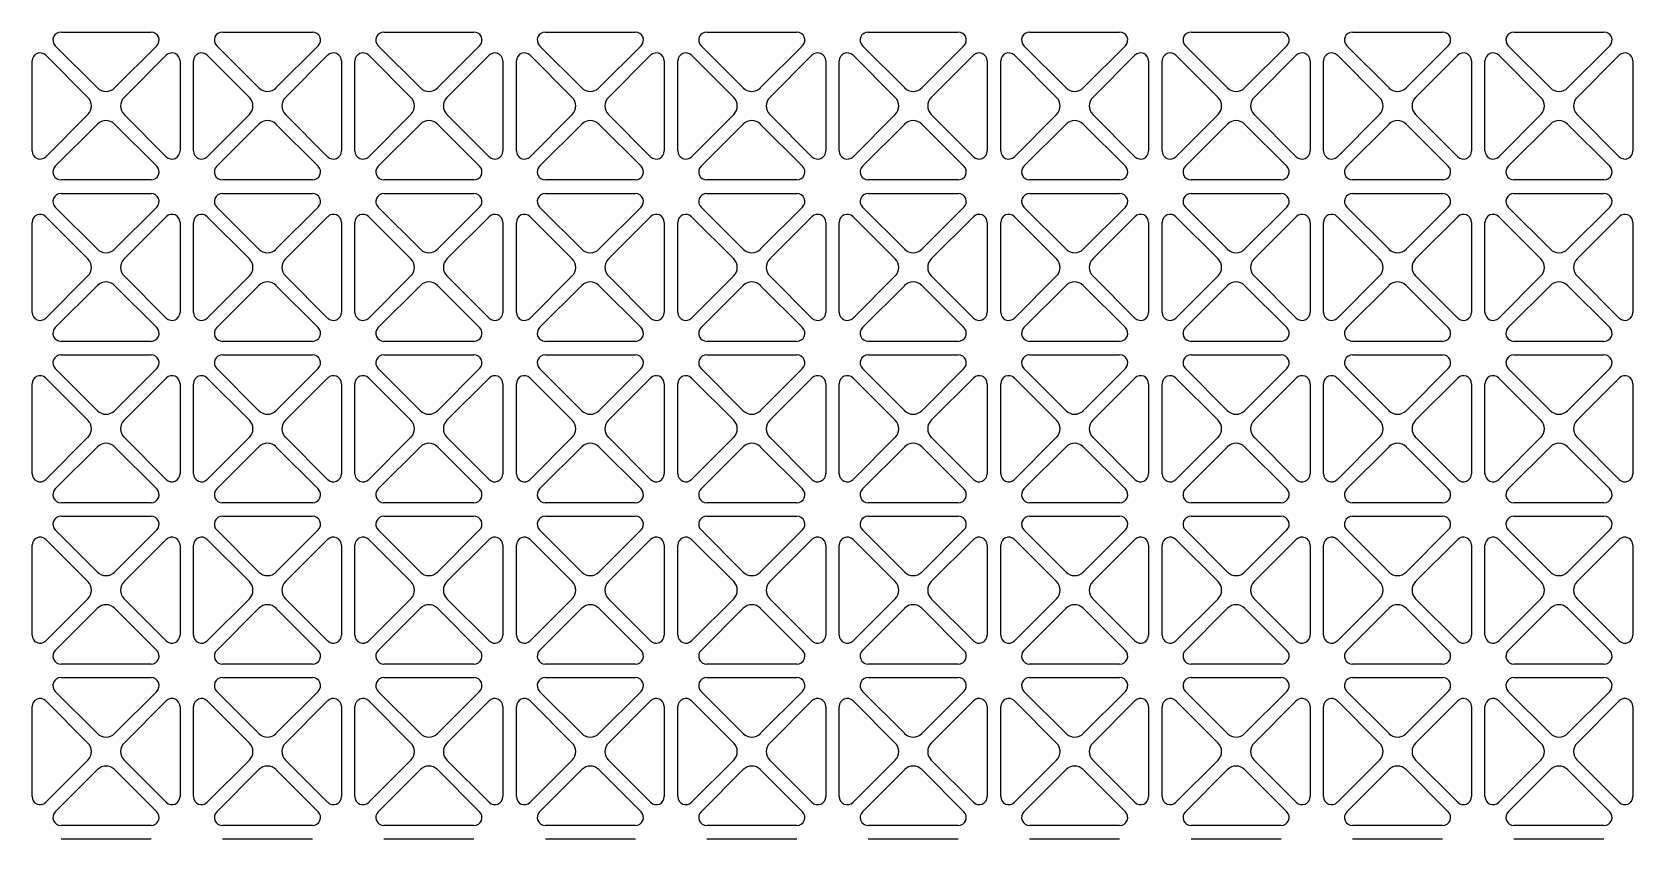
# Model space of a CAD drawing. Extents: x 59521 to 184406, y -1257 to 56672.
# Drawn here: x 68591.7 to 68829.7, y 19860.2 to 19980.2 of the extents above; entities that cross this region are included whole.
import ezdxf

# ---------------------------------------------------------------- set-up
doc = ezdxf.new("R2010")
doc.units = 0
doc.header["$MEASUREMENT"] = 0
doc.layers.get('0').update_dxf_attribs({"linetype": 'CONTINUOUS'})
doc.layers.add('WANGKONG_0', color=7, linetype='CONTINUOUS')

# ---------------------------------------------------------------- blocks, each defined once
blk = doc.blocks.new('ju77')
at = {"layer": 'WANGKONG_0', "color": 87, "linetype": 'Continuous'}
for p, q in [((-146.73, 251), (-133.35, 251)), ((-122.73, 251), (-109.35, 251)), ((-98.73, 251), (-85.35, 251)), ((-74.73, 251), (-61.35, 251)), ((-50.73, 251), (-37.35, 251)), ((-26.73, 251), (-13.35, 251)), ((-2.73, 251), (10.65, 251)), ((21.27, 251), (34.65, 251)), ((45.27, 251), (58.65, 251)), ((69.27, 251), (82.65, 251)), ((-148.99, 247.54), (-142.73, 241.27)), ((-141.31, 242.69), (-147.58, 248.95)), ((-132.5, 248.95), (-138.77, 242.69)), ((-137.35, 241.27), (-131.09, 247.54)), ((-124.99, 247.54), (-118.73, 241.27)), ((-117.31, 242.69), (-123.58, 248.95)), ((-108.5, 248.95), (-114.77, 242.69)), ((-113.35, 241.27), (-107.09, 247.54)), ((-100.99, 247.54), (-94.73, 241.27)), ((-93.31, 242.69), (-99.58, 248.95)), ((-84.5, 248.95), (-90.77, 242.69)), ((-89.35, 241.27), (-83.09, 247.54)), ((-76.99, 247.54), (-70.73, 241.27)), ((-69.31, 242.69), (-75.58, 248.95)), ((-60.5, 248.95), (-66.77, 242.69)), ((-65.35, 241.27), (-59.09, 247.54)), ((-52.99, 247.54), (-46.73, 241.27)), ((-45.31, 242.69), (-51.58, 248.95)), ((-36.5, 248.95), (-42.77, 242.69)), ((-41.35, 241.27), (-35.09, 247.54)), ((-28.99, 247.54), (-22.73, 241.27)), ((-21.31, 242.69), (-27.58, 248.95)), ((-12.5, 248.95), (-18.77, 242.69)), ((-17.35, 241.27), (-11.09, 247.54)), ((-4.99, 247.54), (1.27, 241.27)), ((2.69, 242.69), (-3.58, 248.95)), ((11.5, 248.95), (5.23, 242.69)), ((6.65, 241.27), (12.91, 247.54)), ((19.01, 247.54), (25.27, 241.27)), ((26.69, 242.69), (20.42, 248.95)), ((35.5, 248.95), (29.23, 242.69)), ((30.65, 241.27), (36.91, 247.54)), ((43.01, 247.54), (49.27, 241.27)), ((50.69, 242.69), (44.42, 248.95)), ((59.5, 248.95), (53.23, 242.69)), ((54.65, 241.27), (60.91, 247.54)), ((67.01, 247.54), (73.27, 241.27)), ((74.69, 242.69), (68.42, 248.95)), ((83.5, 248.95), (77.23, 242.69)), ((78.65, 241.27), (84.91, 247.54)), ((-151.04, 233.31), (-151.04, 246.69)), ((-129.04, 246.69), (-129.04, 233.31)), ((-127.04, 233.31), (-127.04, 246.69)), ((-105.04, 246.69), (-105.04, 233.31)), ((-103.04, 233.31), (-103.04, 246.69)), ((-81.04, 246.69), (-81.04, 233.31)), ((-79.04, 233.31), (-79.04, 246.69)), ((-57.04, 246.69), (-57.04, 233.31)), ((-55.04, 233.31), (-55.04, 246.69)), ((-33.04, 246.69), (-33.04, 233.31)), ((-31.04, 233.31), (-31.04, 246.69)), ((-9.04, 246.69), (-9.04, 233.31)), ((-7.04, 233.31), (-7.04, 246.69)), ((14.96, 246.69), (14.96, 233.31)), ((16.96, 233.31), (16.96, 246.69)), ((38.96, 246.69), (38.96, 233.31)), ((40.96, 233.31), (40.96, 246.69)), ((62.96, 246.69), (62.96, 233.31)), ((64.96, 233.31), (64.96, 246.69)), ((86.96, 246.69), (86.96, 233.31)), ((-142.73, 238.73), (-148.99, 232.46)), ((-131.09, 232.46), (-137.35, 238.73)), ((-118.73, 238.73), (-124.99, 232.46)), ((-107.09, 232.46), (-113.35, 238.73)), ((-94.73, 238.73), (-100.99, 232.46)), ((-83.09, 232.46), (-89.35, 238.73)), ((-70.73, 238.73), (-76.99, 232.46)), ((-59.09, 232.46), (-65.35, 238.73)), ((-46.73, 238.73), (-52.99, 232.46)), ((-35.09, 232.46), (-41.35, 238.73)), ((-22.73, 238.73), (-28.99, 232.46)), ((-11.09, 232.46), (-17.35, 238.73)), ((1.27, 238.73), (-4.99, 232.46)), ((12.91, 232.46), (6.65, 238.73)), ((25.27, 238.73), (19.01, 232.46)), ((36.91, 232.46), (30.65, 238.73)), ((49.27, 238.73), (43.01, 232.46)), ((60.91, 232.46), (54.65, 238.73)), ((73.27, 238.73), (67.01, 232.46)), ((84.91, 232.46), (78.65, 238.73)), ((-147.58, 231.05), (-141.31, 237.31)), ((-138.77, 237.31), (-132.5, 231.05)), ((-123.58, 231.05), (-117.31, 237.31)), ((-114.77, 237.31), (-108.5, 231.05)), ((-99.58, 231.05), (-93.31, 237.31)), ((-90.77, 237.31), (-84.5, 231.05)), ((-75.58, 231.05), (-69.31, 237.31)), ((-66.77, 237.31), (-60.5, 231.05)), ((-51.58, 231.05), (-45.31, 237.31)), ((-42.77, 237.31), (-36.5, 231.05)), ((-27.58, 231.05), (-21.31, 237.31)), ((-18.77, 237.31), (-12.5, 231.05)), ((-3.58, 231.05), (2.69, 237.31)), ((5.23, 237.31), (11.5, 231.05)), ((20.42, 231.05), (26.69, 237.31)), ((29.23, 237.31), (35.5, 231.05)), ((44.42, 231.05), (50.69, 237.31)), ((53.23, 237.31), (59.5, 231.05)), ((68.42, 231.05), (74.69, 237.31)), ((77.23, 237.31), (83.5, 231.05)), ((-133.35, 229), (-146.73, 229)), ((-109.35, 229), (-122.73, 229)), ((-85.35, 229), (-98.73, 229)), ((-61.35, 229), (-74.73, 229)), ((-37.35, 229), (-50.73, 229)), ((-13.35, 229), (-26.73, 229)), ((10.65, 229), (-2.73, 229)), ((34.65, 229), (21.27, 229)), ((58.65, 229), (45.27, 229)), ((82.65, 229), (69.27, 229)), ((-146.73, 227), (-133.35, 227)), ((-122.73, 227), (-109.35, 227)), ((-98.73, 227), (-85.35, 227)), ((-74.73, 227), (-61.35, 227)), ((-50.73, 227), (-37.35, 227)), ((-26.73, 227), (-13.35, 227)), ((-2.73, 227), (10.65, 227)), ((21.27, 227), (34.65, 227)), ((45.27, 227), (58.65, 227)), ((69.27, 227), (82.65, 227)), ((-141.31, 218.69), (-147.58, 224.95)), ((-132.5, 224.95), (-138.77, 218.69)), ((-117.31, 218.69), (-123.58, 224.95)), ((-108.5, 224.95), (-114.77, 218.69)), ((-93.31, 218.69), (-99.58, 224.95)), ((-84.5, 224.95), (-90.77, 218.69)), ((-69.31, 218.69), (-75.58, 224.95)), ((-60.5, 224.95), (-66.77, 218.69)), ((-45.31, 218.69), (-51.58, 224.95)), ((-36.5, 224.95), (-42.77, 218.69)), ((-21.31, 218.69), (-27.58, 224.95)), ((-12.5, 224.95), (-18.77, 218.69)), ((2.69, 218.69), (-3.58, 224.95)), ((11.5, 224.95), (5.23, 218.69)), ((26.69, 218.69), (20.42, 224.95)), ((35.5, 224.95), (29.23, 218.69)), ((50.69, 218.69), (44.42, 224.95)), ((59.5, 224.95), (53.23, 218.69)), ((74.69, 218.69), (68.42, 224.95)), ((83.5, 224.95), (77.23, 218.69)), ((-151.04, 209.31), (-151.04, 222.69)), ((-148.99, 223.54), (-142.73, 217.27)), ((-137.35, 217.27), (-131.09, 223.54)), ((-129.04, 222.69), (-129.04, 209.31)), ((-127.04, 209.31), (-127.04, 222.69)), ((-124.99, 223.54), (-118.73, 217.27)), ((-113.35, 217.27), (-107.09, 223.54)), ((-105.04, 222.69), (-105.04, 209.31)), ((-103.04, 209.31), (-103.04, 222.69)), ((-100.99, 223.54), (-94.73, 217.27)), ((-89.35, 217.27), (-83.09, 223.54)), ((-81.04, 222.69), (-81.04, 209.31)), ((-79.04, 209.31), (-79.04, 222.69)), ((-76.99, 223.54), (-70.73, 217.27)), ((-65.35, 217.27), (-59.09, 223.54)), ((-57.04, 222.69), (-57.04, 209.31)), ((-55.04, 209.31), (-55.04, 222.69)), ((-52.99, 223.54), (-46.73, 217.27)), ((-41.35, 217.27), (-35.09, 223.54)), ((-33.04, 222.69), (-33.04, 209.31)), ((-31.04, 209.31), (-31.04, 222.69)), ((-28.99, 223.54), (-22.73, 217.27)), ((-17.35, 217.27), (-11.09, 223.54)), ((-9.04, 222.69), (-9.04, 209.31)), ((-7.04, 209.31), (-7.04, 222.69)), ((-4.99, 223.54), (1.27, 217.27)), ((6.65, 217.27), (12.91, 223.54)), ((14.96, 222.69), (14.96, 209.31)), ((16.96, 209.31), (16.96, 222.69)), ((19.01, 223.54), (25.27, 217.27)), ((30.65, 217.27), (36.91, 223.54)), ((38.96, 222.69), (38.96, 209.31)), ((40.96, 209.31), (40.96, 222.69)), ((43.01, 223.54), (49.27, 217.27)), ((54.65, 217.27), (60.91, 223.54)), ((62.96, 222.69), (62.96, 209.31)), ((64.96, 209.31), (64.96, 222.69)), ((67.01, 223.54), (73.27, 217.27)), ((78.65, 217.27), (84.91, 223.54)), ((86.96, 222.69), (86.96, 209.31)), ((-142.73, 214.73), (-148.99, 208.46)), ((-131.09, 208.46), (-137.35, 214.73)), ((-118.73, 214.73), (-124.99, 208.46)), ((-107.09, 208.46), (-113.35, 214.73)), ((-94.73, 214.73), (-100.99, 208.46)), ((-83.09, 208.46), (-89.35, 214.73)), ((-70.73, 214.73), (-76.99, 208.46)), ((-59.09, 208.46), (-65.35, 214.73)), ((-46.73, 214.73), (-52.99, 208.46)), ((-35.09, 208.46), (-41.35, 214.73)), ((-22.73, 214.73), (-28.99, 208.46)), ((-11.09, 208.46), (-17.35, 214.73)), ((1.27, 214.73), (-4.99, 208.46)), ((12.91, 208.46), (6.65, 214.73)), ((25.27, 214.73), (19.01, 208.46)), ((36.91, 208.46), (30.65, 214.73)), ((49.27, 214.73), (43.01, 208.46)), ((60.91, 208.46), (54.65, 214.73)), ((73.27, 214.73), (67.01, 208.46)), ((84.91, 208.46), (78.65, 214.73)), ((-147.58, 207.05), (-141.31, 213.31)), ((-138.77, 213.31), (-132.5, 207.05)), ((-123.58, 207.05), (-117.31, 213.31)), ((-114.77, 213.31), (-108.5, 207.05)), ((-99.58, 207.05), (-93.31, 213.31)), ((-90.77, 213.31), (-84.5, 207.05)), ((-75.58, 207.05), (-69.31, 213.31)), ((-66.77, 213.31), (-60.5, 207.05)), ((-51.58, 207.05), (-45.31, 213.31)), ((-42.77, 213.31), (-36.5, 207.05)), ((-27.58, 207.05), (-21.31, 213.31)), ((-18.77, 213.31), (-12.5, 207.05)), ((-3.58, 207.05), (2.69, 213.31)), ((5.23, 213.31), (11.5, 207.05)), ((20.42, 207.05), (26.69, 213.31)), ((29.23, 213.31), (35.5, 207.05)), ((44.42, 207.05), (50.69, 213.31)), ((53.23, 213.31), (59.5, 207.05)), ((68.42, 207.05), (74.69, 213.31)), ((77.23, 213.31), (83.5, 207.05)), ((-133.35, 205), (-146.73, 205)), ((-109.35, 205), (-122.73, 205)), ((-85.35, 205), (-98.73, 205)), ((-61.35, 205), (-74.73, 205)), ((-37.35, 205), (-50.73, 205)), ((-13.35, 205), (-26.73, 205)), ((10.65, 205), (-2.73, 205)), ((34.65, 205), (21.27, 205)), ((58.65, 205), (45.27, 205)), ((82.65, 205), (69.27, 205)), ((-146.73, 203), (-133.35, 203)), ((-122.73, 203), (-109.35, 203)), ((-98.73, 203), (-85.35, 203)), ((-74.73, 203), (-61.35, 203)), ((-50.73, 203), (-37.35, 203)), ((-26.73, 203), (-13.35, 203)), ((-2.73, 203), (10.65, 203)), ((21.27, 203), (34.65, 203)), ((45.27, 203), (58.65, 203)), ((69.27, 203), (82.65, 203)), ((-141.31, 194.69), (-147.58, 200.95)), ((-132.5, 200.95), (-138.77, 194.69)), ((-117.31, 194.69), (-123.58, 200.95)), ((-108.5, 200.95), (-114.77, 194.69)), ((-93.31, 194.69), (-99.58, 200.95)), ((-84.5, 200.95), (-90.77, 194.69)), ((-69.31, 194.69), (-75.58, 200.95)), ((-60.5, 200.95), (-66.77, 194.69)), ((-45.31, 194.69), (-51.58, 200.95)), ((-36.5, 200.95), (-42.77, 194.69)), ((-21.31, 194.69), (-27.58, 200.95)), ((-12.5, 200.95), (-18.77, 194.69)), ((2.69, 194.69), (-3.58, 200.95)), ((11.5, 200.95), (5.23, 194.69)), ((26.69, 194.69), (20.42, 200.95)), ((35.5, 200.95), (29.23, 194.69)), ((50.69, 194.69), (44.42, 200.95)), ((59.5, 200.95), (53.23, 194.69)), ((74.69, 194.69), (68.42, 200.95)), ((83.5, 200.95), (77.23, 194.69)), ((-151.04, 185.31), (-151.04, 198.69)), ((-148.99, 199.54), (-142.73, 193.27)), ((-137.35, 193.27), (-131.09, 199.54)), ((-129.04, 198.69), (-129.04, 185.31)), ((-127.04, 185.31), (-127.04, 198.69)), ((-124.99, 199.54), (-118.73, 193.27)), ((-113.35, 193.27), (-107.09, 199.54)), ((-105.04, 198.69), (-105.04, 185.31)), ((-103.04, 185.31), (-103.04, 198.69)), ((-100.99, 199.54), (-94.73, 193.27)), ((-89.35, 193.27), (-83.09, 199.54)), ((-81.04, 198.69), (-81.04, 185.31)), ((-79.04, 185.31), (-79.04, 198.69)), ((-76.99, 199.54), (-70.73, 193.27)), ((-65.35, 193.27), (-59.09, 199.54)), ((-57.04, 198.69), (-57.04, 185.31)), ((-55.04, 185.31), (-55.04, 198.69)), ((-52.99, 199.54), (-46.73, 193.27)), ((-41.35, 193.27), (-35.09, 199.54)), ((-33.04, 198.69), (-33.04, 185.31)), ((-31.04, 185.31), (-31.04, 198.69)), ((-28.99, 199.54), (-22.73, 193.27)), ((-17.35, 193.27), (-11.09, 199.54)), ((-9.04, 198.69), (-9.04, 185.31)), ((-7.04, 185.31), (-7.04, 198.69)), ((-4.99, 199.54), (1.27, 193.27)), ((6.65, 193.27), (12.91, 199.54)), ((14.96, 198.69), (14.96, 185.31)), ((16.96, 185.31), (16.96, 198.69)), ((19.01, 199.54), (25.27, 193.27)), ((30.65, 193.27), (36.91, 199.54)), ((38.96, 198.69), (38.96, 185.31)), ((40.96, 185.31), (40.96, 198.69)), ((43.01, 199.54), (49.27, 193.27)), ((54.65, 193.27), (60.91, 199.54)), ((62.96, 198.69), (62.96, 185.31)), ((64.96, 185.31), (64.96, 198.69)), ((67.01, 199.54), (73.27, 193.27)), ((78.65, 193.27), (84.91, 199.54)), ((86.96, 198.69), (86.96, 185.31)), ((-142.73, 190.73), (-148.99, 184.46)), ((-131.09, 184.46), (-137.35, 190.73)), ((-118.73, 190.73), (-124.99, 184.46)), ((-107.09, 184.46), (-113.35, 190.73)), ((-94.73, 190.73), (-100.99, 184.46)), ((-83.09, 184.46), (-89.35, 190.73)), ((-70.73, 190.73), (-76.99, 184.46)), ((-59.09, 184.46), (-65.35, 190.73)), ((-46.73, 190.73), (-52.99, 184.46)), ((-35.09, 184.46), (-41.35, 190.73)), ((-22.73, 190.73), (-28.99, 184.46)), ((-11.09, 184.46), (-17.35, 190.73)), ((1.27, 190.73), (-4.99, 184.46)), ((12.91, 184.46), (6.65, 190.73)), ((25.27, 190.73), (19.01, 184.46)), ((36.91, 184.46), (30.65, 190.73)), ((49.27, 190.73), (43.01, 184.46)), ((60.91, 184.46), (54.65, 190.73)), ((73.27, 190.73), (67.01, 184.46)), ((84.91, 184.46), (78.65, 190.73)), ((-147.58, 183.05), (-141.31, 189.31)), ((-138.77, 189.31), (-132.5, 183.05)), ((-123.58, 183.05), (-117.31, 189.31)), ((-114.77, 189.31), (-108.5, 183.05)), ((-99.58, 183.05), (-93.31, 189.31)), ((-90.77, 189.31), (-84.5, 183.05)), ((-75.58, 183.05), (-69.31, 189.31)), ((-66.77, 189.31), (-60.5, 183.05)), ((-51.58, 183.05), (-45.31, 189.31)), ((-42.77, 189.31), (-36.5, 183.05)), ((-27.58, 183.05), (-21.31, 189.31)), ((-18.77, 189.31), (-12.5, 183.05)), ((-3.58, 183.05), (2.69, 189.31)), ((5.23, 189.31), (11.5, 183.05)), ((20.42, 183.05), (26.69, 189.31)), ((29.23, 189.31), (35.5, 183.05)), ((44.42, 183.05), (50.69, 189.31)), ((53.23, 189.31), (59.5, 183.05)), ((68.42, 183.05), (74.69, 189.31)), ((77.23, 189.31), (83.5, 183.05)), ((-133.35, 181), (-146.73, 181)), ((-109.35, 181), (-122.73, 181)), ((-85.35, 181), (-98.73, 181)), ((-61.35, 181), (-74.73, 181)), ((-37.35, 181), (-50.73, 181)), ((-13.35, 181), (-26.73, 181)), ((10.65, 181), (-2.73, 181)), ((34.65, 181), (21.27, 181)), ((58.65, 181), (45.27, 181)), ((82.65, 181), (69.27, 181)), ((-146.73, 179), (-133.35, 179)), ((-122.73, 179), (-109.35, 179)), ((-98.73, 179), (-85.35, 179)), ((-74.73, 179), (-61.35, 179)), ((-50.73, 179), (-37.35, 179)), ((-26.73, 179), (-13.35, 179)), ((-2.73, 179), (10.65, 179)), ((21.27, 179), (34.65, 179)), ((45.27, 179), (58.65, 179)), ((69.27, 179), (82.65, 179)), ((-141.31, 170.69), (-147.58, 176.95)), ((-132.5, 176.95), (-138.77, 170.69)), ((-117.31, 170.69), (-123.58, 176.95)), ((-108.5, 176.95), (-114.77, 170.69)), ((-93.31, 170.69), (-99.58, 176.95)), ((-84.5, 176.95), (-90.77, 170.69)), ((-69.31, 170.69), (-75.58, 176.95)), ((-60.5, 176.95), (-66.77, 170.69)), ((-45.31, 170.69), (-51.58, 176.95)), ((-36.5, 176.95), (-42.77, 170.69)), ((-21.31, 170.69), (-27.58, 176.95)), ((-12.5, 176.95), (-18.77, 170.69)), ((2.69, 170.69), (-3.58, 176.95)), ((11.5, 176.95), (5.23, 170.69)), ((26.69, 170.69), (20.42, 176.95)), ((35.5, 176.95), (29.23, 170.69)), ((50.69, 170.69), (44.42, 176.95)), ((59.5, 176.95), (53.23, 170.69)), ((74.69, 170.69), (68.42, 176.95)), ((83.5, 176.95), (77.23, 170.69)), ((-151.04, 161.31), (-151.04, 174.69)), ((-148.99, 175.54), (-142.73, 169.27)), ((-137.35, 169.27), (-131.09, 175.54)), ((-129.04, 174.69), (-129.04, 161.31)), ((-127.04, 161.31), (-127.04, 174.69)), ((-124.99, 175.54), (-118.73, 169.27)), ((-113.35, 169.27), (-107.09, 175.54)), ((-105.04, 174.69), (-105.04, 161.31)), ((-103.04, 161.31), (-103.04, 174.69)), ((-100.99, 175.54), (-94.73, 169.27)), ((-89.35, 169.27), (-83.09, 175.54)), ((-81.04, 174.69), (-81.04, 161.31)), ((-79.04, 161.31), (-79.04, 174.69)), ((-76.99, 175.54), (-70.73, 169.27)), ((-65.35, 169.27), (-59.09, 175.54)), ((-57.04, 174.69), (-57.04, 161.31)), ((-55.04, 161.31), (-55.04, 174.69)), ((-52.99, 175.54), (-46.73, 169.27)), ((-41.35, 169.27), (-35.09, 175.54)), ((-33.04, 174.69), (-33.04, 161.31)), ((-31.04, 161.31), (-31.04, 174.69)), ((-28.99, 175.54), (-22.73, 169.27)), ((-17.35, 169.27), (-11.09, 175.54)), ((-9.04, 174.69), (-9.04, 161.31)), ((-7.04, 161.31), (-7.04, 174.69)), ((-4.99, 175.54), (1.27, 169.27)), ((6.65, 169.27), (12.91, 175.54)), ((14.96, 174.69), (14.96, 161.31)), ((16.96, 161.31), (16.96, 174.69)), ((19.01, 175.54), (25.27, 169.27)), ((30.65, 169.27), (36.91, 175.54)), ((38.96, 174.69), (38.96, 161.31)), ((40.96, 161.31), (40.96, 174.69)), ((43.01, 175.54), (49.27, 169.27)), ((54.65, 169.27), (60.91, 175.54)), ((62.96, 174.69), (62.96, 161.31)), ((64.96, 161.31), (64.96, 174.69)), ((67.01, 175.54), (73.27, 169.27)), ((78.65, 169.27), (84.91, 175.54)), ((86.96, 174.69), (86.96, 161.31)), ((-142.73, 166.73), (-148.99, 160.46)), ((-131.09, 160.46), (-137.35, 166.73)), ((-118.73, 166.73), (-124.99, 160.46)), ((-107.09, 160.46), (-113.35, 166.73)), ((-94.73, 166.73), (-100.99, 160.46)), ((-83.09, 160.46), (-89.35, 166.73)), ((-70.73, 166.73), (-76.99, 160.46)), ((-59.09, 160.46), (-65.35, 166.73)), ((-46.73, 166.73), (-52.99, 160.46)), ((-35.09, 160.46), (-41.35, 166.73)), ((-22.73, 166.73), (-28.99, 160.46)), ((-11.09, 160.46), (-17.35, 166.73)), ((1.27, 166.73), (-4.99, 160.46)), ((12.91, 160.46), (6.65, 166.73)), ((25.27, 166.73), (19.01, 160.46)), ((36.91, 160.46), (30.65, 166.73)), ((49.27, 166.73), (43.01, 160.46)), ((60.91, 160.46), (54.65, 166.73)), ((73.27, 166.73), (67.01, 160.46)), ((84.91, 160.46), (78.65, 166.73)), ((-147.58, 159.05), (-141.31, 165.31)), ((-138.77, 165.31), (-132.5, 159.05)), ((-123.58, 159.05), (-117.31, 165.31)), ((-114.77, 165.31), (-108.5, 159.05)), ((-99.58, 159.05), (-93.31, 165.31)), ((-90.77, 165.31), (-84.5, 159.05)), ((-75.58, 159.05), (-69.31, 165.31)), ((-66.77, 165.31), (-60.5, 159.05)), ((-51.58, 159.05), (-45.31, 165.31)), ((-42.77, 165.31), (-36.5, 159.05)), ((-27.58, 159.05), (-21.31, 165.31)), ((-18.77, 165.31), (-12.5, 159.05)), ((-3.58, 159.05), (2.69, 165.31)), ((5.23, 165.31), (11.5, 159.05)), ((20.42, 159.05), (26.69, 165.31)), ((29.23, 165.31), (35.5, 159.05)), ((44.42, 159.05), (50.69, 165.31)), ((53.23, 165.31), (59.5, 159.05)), ((68.42, 159.05), (74.69, 165.31)), ((77.23, 165.31), (83.5, 159.05)), ((-133.35, 157), (-146.73, 157)), ((-146.73, 155), (-133.35, 155)), ((-109.35, 157), (-122.73, 157)), ((-122.73, 155), (-109.35, 155)), ((-85.35, 157), (-98.73, 157)), ((-98.73, 155), (-85.35, 155)), ((-61.35, 157), (-74.73, 157)), ((-74.73, 155), (-61.35, 155)), ((-37.35, 157), (-50.73, 157)), ((-50.73, 155), (-37.35, 155)), ((-13.35, 157), (-26.73, 157)), ((-26.73, 155), (-13.35, 155)), ((10.65, 157), (-2.73, 157)), ((-2.73, 155), (10.65, 155)), ((34.65, 157), (21.27, 157)), ((21.27, 155), (34.65, 155)), ((58.65, 157), (45.27, 157)), ((45.27, 155), (58.65, 155)), ((82.65, 157), (69.27, 157)), ((69.27, 155), (82.65, 155)), ((-141.31, 146.69), (-147.58, 152.95)), ((-132.5, 152.95), (-138.77, 146.69)), ((-117.31, 146.69), (-123.58, 152.95)), ((-108.5, 152.95), (-114.77, 146.69)), ((-93.31, 146.69), (-99.58, 152.95)), ((-84.5, 152.95), (-90.77, 146.69)), ((-69.31, 146.69), (-75.58, 152.95)), ((-60.5, 152.95), (-66.77, 146.69)), ((-45.31, 146.69), (-51.58, 152.95)), ((-36.5, 152.95), (-42.77, 146.69)), ((-21.31, 146.69), (-27.58, 152.95)), ((-12.5, 152.95), (-18.77, 146.69)), ((2.69, 146.69), (-3.58, 152.95)), ((11.5, 152.95), (5.23, 146.69)), ((26.69, 146.69), (20.42, 152.95)), ((35.5, 152.95), (29.23, 146.69)), ((50.69, 146.69), (44.42, 152.95)), ((59.5, 152.95), (53.23, 146.69)), ((74.69, 146.69), (68.42, 152.95)), ((83.5, 152.95), (77.23, 146.69)), ((-151.04, 137.31), (-151.04, 150.69)), ((-148.99, 151.54), (-142.73, 145.27)), ((-137.35, 145.27), (-131.09, 151.54)), ((-129.04, 150.69), (-129.04, 137.31)), ((-127.04, 137.31), (-127.04, 150.69)), ((-124.99, 151.54), (-118.73, 145.27)), ((-113.35, 145.27), (-107.09, 151.54)), ((-105.04, 150.69), (-105.04, 137.31)), ((-103.04, 137.31), (-103.04, 150.69)), ((-100.99, 151.54), (-94.73, 145.27)), ((-89.35, 145.27), (-83.09, 151.54)), ((-81.04, 150.69), (-81.04, 137.31)), ((-79.04, 137.31), (-79.04, 150.69)), ((-76.99, 151.54), (-70.73, 145.27)), ((-65.35, 145.27), (-59.09, 151.54)), ((-57.04, 150.69), (-57.04, 137.31)), ((-55.04, 137.31), (-55.04, 150.69)), ((-52.99, 151.54), (-46.73, 145.27)), ((-41.35, 145.27), (-35.09, 151.54)), ((-33.04, 150.69), (-33.04, 137.31)), ((-31.04, 137.31), (-31.04, 150.69)), ((-28.99, 151.54), (-22.73, 145.27)), ((-17.35, 145.27), (-11.09, 151.54)), ((-9.04, 150.69), (-9.04, 137.31)), ((-7.04, 137.31), (-7.04, 150.69)), ((-4.99, 151.54), (1.27, 145.27)), ((6.65, 145.27), (12.91, 151.54)), ((14.96, 150.69), (14.96, 137.31)), ((16.96, 137.31), (16.96, 150.69)), ((19.01, 151.54), (25.27, 145.27)), ((30.65, 145.27), (36.91, 151.54)), ((38.96, 150.69), (38.96, 137.31)), ((40.96, 137.31), (40.96, 150.69)), ((43.01, 151.54), (49.27, 145.27)), ((54.65, 145.27), (60.91, 151.54)), ((62.96, 150.69), (62.96, 137.31)), ((64.96, 137.31), (64.96, 150.69)), ((67.01, 151.54), (73.27, 145.27)), ((78.65, 145.27), (84.91, 151.54)), ((86.96, 150.69), (86.96, 137.31)), ((-142.73, 142.73), (-148.99, 136.46)), ((-147.58, 135.05), (-141.31, 141.31)), ((-138.77, 141.31), (-132.5, 135.05)), ((-131.09, 136.46), (-137.35, 142.73)), ((-118.73, 142.73), (-124.99, 136.46)), ((-123.58, 135.05), (-117.31, 141.31)), ((-114.77, 141.31), (-108.5, 135.05)), ((-107.09, 136.46), (-113.35, 142.73)), ((-94.73, 142.73), (-100.99, 136.46)), ((-99.58, 135.05), (-93.31, 141.31)), ((-90.77, 141.31), (-84.5, 135.05)), ((-83.09, 136.46), (-89.35, 142.73)), ((-70.73, 142.73), (-76.99, 136.46)), ((-75.58, 135.05), (-69.31, 141.31)), ((-66.77, 141.31), (-60.5, 135.05)), ((-59.09, 136.46), (-65.35, 142.73)), ((-46.73, 142.73), (-52.99, 136.46)), ((-51.58, 135.05), (-45.31, 141.31)), ((-42.77, 141.31), (-36.5, 135.05)), ((-35.09, 136.46), (-41.35, 142.73)), ((-22.73, 142.73), (-28.99, 136.46)), ((-27.58, 135.05), (-21.31, 141.31)), ((-18.77, 141.31), (-12.5, 135.05)), ((-11.09, 136.46), (-17.35, 142.73)), ((1.27, 142.73), (-4.99, 136.46)), ((-3.58, 135.05), (2.69, 141.31)), ((5.23, 141.31), (11.5, 135.05)), ((12.91, 136.46), (6.65, 142.73)), ((25.27, 142.73), (19.01, 136.46)), ((20.42, 135.05), (26.69, 141.31)), ((29.23, 141.31), (35.5, 135.05)), ((36.91, 136.46), (30.65, 142.73)), ((49.27, 142.73), (43.01, 136.46)), ((44.42, 135.05), (50.69, 141.31)), ((53.23, 141.31), (59.5, 135.05)), ((60.91, 136.46), (54.65, 142.73)), ((73.27, 142.73), (67.01, 136.46)), ((68.42, 135.05), (74.69, 141.31)), ((77.23, 141.31), (83.5, 135.05)), ((84.91, 136.46), (78.65, 142.73)), ((-133.35, 133), (-146.73, 133)), ((-146.73, 131), (-133.35, 131)), ((-109.35, 133), (-122.73, 133)), ((-122.73, 131), (-109.35, 131)), ((-85.35, 133), (-98.73, 133)), ((-98.73, 131), (-85.35, 131)), ((-61.35, 133), (-74.73, 133)), ((-74.73, 131), (-61.35, 131)), ((-37.35, 133), (-50.73, 133)), ((-50.73, 131), (-37.35, 131)), ((-13.35, 133), (-26.73, 133)), ((-26.73, 131), (-13.35, 131)), ((10.65, 133), (-2.73, 133)), ((-2.73, 131), (10.65, 131)), ((34.65, 133), (21.27, 133)), ((21.27, 131), (34.65, 131)), ((58.65, 133), (45.27, 133)), ((45.27, 131), (58.65, 131)), ((82.65, 133), (69.27, 133)), ((69.27, 131), (82.65, 131))]:
    blk.add_line(p, q, dxfattribs=at)
for centre, radius, start, end in [((-146.73, 249.8), 1.2, 90, 225), ((-133.35, 249.8), 1.2, 315, 90), ((-122.73, 249.8), 1.2, 90, 225), ((-109.35, 249.8), 1.2, 315, 90), ((-98.73, 249.8), 1.2, 90, 225), ((-85.35, 249.8), 1.2, 315, 90), ((-74.73, 249.8), 1.2, 90, 225), ((-61.35, 249.8), 1.2, 315, 90), ((-50.73, 249.8), 1.2, 90, 225), ((-37.35, 249.8), 1.2, 315, 90), ((-26.73, 249.8), 1.2, 90, 225), ((-13.35, 249.8), 1.2, 315, 90), ((-2.73, 249.8), 1.2, 90, 225), ((10.65, 249.8), 1.2, 315, 90), ((21.27, 249.8), 1.2, 90, 225), ((34.65, 249.8), 1.2, 315, 90), ((45.27, 249.8), 1.2, 90, 225), ((58.65, 249.8), 1.2, 315, 90), ((69.27, 249.8), 1.2, 90, 225), ((82.65, 249.8), 1.2, 315, 90), ((-149.84, 246.69), 1.2, 45, 180), ((-130.24, 246.69), 1.2, 0, 135), ((-125.84, 246.69), 1.2, 45, 180), ((-106.24, 246.69), 1.2, 0, 135), ((-101.84, 246.69), 1.2, 45, 180), ((-82.24, 246.69), 1.2, 0, 135), ((-77.84, 246.69), 1.2, 45, 180), ((-58.24, 246.69), 1.2, 0, 135), ((-53.84, 246.69), 1.2, 45, 180), ((-34.24, 246.69), 1.2, 0, 135), ((-29.84, 246.69), 1.2, 45, 180), ((-10.24, 246.69), 1.2, 0, 135), ((-5.84, 246.69), 1.2, 45, 180), ((13.76, 246.69), 1.2, 0, 135), ((18.16, 246.69), 1.2, 45, 180), ((37.76, 246.69), 1.2, 0, 135), ((42.16, 246.69), 1.2, 45, 180), ((61.76, 246.69), 1.2, 0, 135), ((66.16, 246.69), 1.2, 45, 180), ((85.76, 246.69), 1.2, 0, 135), ((-144, 240), 1.8, 315, 45), ((-140.04, 243.96), 1.8, 225, 315), ((-136.08, 240), 1.8, 135, 225), ((-120, 240), 1.8, 315, 45), ((-116.04, 243.96), 1.8, 225, 315), ((-112.08, 240), 1.8, 135, 225), ((-96, 240), 1.8, 315, 45), ((-92.04, 243.96), 1.8, 225, 315), ((-88.08, 240), 1.8, 135, 225), ((-72, 240), 1.8, 315, 45), ((-68.04, 243.96), 1.8, 225, 315), ((-64.08, 240), 1.8, 135, 225), ((-48, 240), 1.8, 315, 45), ((-44.04, 243.96), 1.8, 225, 315), ((-40.08, 240), 1.8, 135, 225), ((-24, 240), 1.8, 315, 45), ((-20.04, 243.96), 1.8, 225, 315), ((-16.08, 240), 1.8, 135, 225), ((0, 240), 1.8, 315, 45), ((3.96, 243.96), 1.8, 225, 315), ((7.92, 240), 1.8, 135, 225), ((24, 240), 1.8, 315, 45), ((27.96, 243.96), 1.8, 225, 315), ((31.92, 240), 1.8, 135, 225), ((48, 240), 1.8, 315, 45), ((51.96, 243.96), 1.8, 225, 315), ((55.92, 240), 1.8, 135, 225), ((72, 240), 1.8, 315, 45), ((75.96, 243.96), 1.8, 225, 315), ((79.92, 240), 1.8, 135, 225), ((-140.04, 236.04), 1.8, 45, 135), ((-116.04, 236.04), 1.8, 45, 135), ((-92.04, 236.04), 1.8, 45, 135), ((-68.04, 236.04), 1.8, 45, 135), ((-44.04, 236.04), 1.8, 45, 135), ((-20.04, 236.04), 1.8, 45, 135), ((3.96, 236.04), 1.8, 45, 135), ((27.96, 236.04), 1.8, 45, 135), ((51.96, 236.04), 1.8, 45, 135), ((75.96, 236.04), 1.8, 45, 135), ((-149.84, 233.31), 1.2, 180, 315), ((-130.24, 233.31), 1.2, 225, 0), ((-125.84, 233.31), 1.2, 180, 315), ((-106.24, 233.31), 1.2, 225, 0), ((-101.84, 233.31), 1.2, 180, 315), ((-82.24, 233.31), 1.2, 225, 0), ((-77.84, 233.31), 1.2, 180, 315), ((-58.24, 233.31), 1.2, 225, 0), ((-53.84, 233.31), 1.2, 180, 315), ((-34.24, 233.31), 1.2, 225, 0), ((-29.84, 233.31), 1.2, 180, 315), ((-10.24, 233.31), 1.2, 225, 0), ((-5.84, 233.31), 1.2, 180, 315), ((13.76, 233.31), 1.2, 225, 0), ((18.16, 233.31), 1.2, 180, 315), ((37.76, 233.31), 1.2, 225, 0), ((42.16, 233.31), 1.2, 180, 315), ((61.76, 233.31), 1.2, 225, 0), ((66.16, 233.31), 1.2, 180, 315), ((85.76, 233.31), 1.2, 225, 0), ((-146.73, 230.2), 1.2, 135, 270), ((-133.35, 230.2), 1.2, 270, 45), ((-122.73, 230.2), 1.2, 135, 270), ((-109.35, 230.2), 1.2, 270, 45), ((-98.73, 230.2), 1.2, 135, 270), ((-85.35, 230.2), 1.2, 270, 45), ((-74.73, 230.2), 1.2, 135, 270), ((-61.35, 230.2), 1.2, 270, 45), ((-50.73, 230.2), 1.2, 135, 270), ((-37.35, 230.2), 1.2, 270, 45), ((-26.73, 230.2), 1.2, 135, 270), ((-13.35, 230.2), 1.2, 270, 45), ((-2.73, 230.2), 1.2, 135, 270), ((10.65, 230.2), 1.2, 270, 45), ((21.27, 230.2), 1.2, 135, 270), ((34.65, 230.2), 1.2, 270, 45), ((45.27, 230.2), 1.2, 135, 270), ((58.65, 230.2), 1.2, 270, 45), ((69.27, 230.2), 1.2, 135, 270), ((82.65, 230.2), 1.2, 270, 45), ((-146.73, 225.8), 1.2, 90, 225), ((-133.35, 225.8), 1.2, 315, 90), ((-122.73, 225.8), 1.2, 90, 225), ((-109.35, 225.8), 1.2, 315, 90), ((-98.73, 225.8), 1.2, 90, 225), ((-85.35, 225.8), 1.2, 315, 90), ((-74.73, 225.8), 1.2, 90, 225), ((-61.35, 225.8), 1.2, 315, 90), ((-50.73, 225.8), 1.2, 90, 225), ((-37.35, 225.8), 1.2, 315, 90), ((-26.73, 225.8), 1.2, 90, 225), ((-13.35, 225.8), 1.2, 315, 90), ((-2.73, 225.8), 1.2, 90, 225), ((10.65, 225.8), 1.2, 315, 90), ((21.27, 225.8), 1.2, 90, 225), ((34.65, 225.8), 1.2, 315, 90), ((45.27, 225.8), 1.2, 90, 225), ((58.65, 225.8), 1.2, 315, 90), ((69.27, 225.8), 1.2, 90, 225), ((82.65, 225.8), 1.2, 315, 90), ((-149.84, 222.69), 1.2, 45, 180), ((-130.24, 222.69), 1.2, 0, 135), ((-125.84, 222.69), 1.2, 45, 180), ((-106.24, 222.69), 1.2, 0, 135), ((-101.84, 222.69), 1.2, 45, 180), ((-82.24, 222.69), 1.2, 0, 135), ((-77.84, 222.69), 1.2, 45, 180), ((-58.24, 222.69), 1.2, 0, 135), ((-53.84, 222.69), 1.2, 45, 180), ((-34.24, 222.69), 1.2, 0, 135), ((-29.84, 222.69), 1.2, 45, 180), ((-10.24, 222.69), 1.2, 0, 135), ((-5.84, 222.69), 1.2, 45, 180), ((13.76, 222.69), 1.2, 0, 135), ((18.16, 222.69), 1.2, 45, 180), ((37.76, 222.69), 1.2, 0, 135), ((42.16, 222.69), 1.2, 45, 180), ((61.76, 222.69), 1.2, 0, 135), ((66.16, 222.69), 1.2, 45, 180), ((85.76, 222.69), 1.2, 0, 135), ((-144, 216), 1.8, 315, 45), ((-140.04, 219.96), 1.8, 225, 315), ((-136.08, 216), 1.8, 135, 225), ((-120, 216), 1.8, 315, 45), ((-116.04, 219.96), 1.8, 225, 315), ((-112.08, 216), 1.8, 135, 225), ((-96, 216), 1.8, 315, 45), ((-92.04, 219.96), 1.8, 225, 315), ((-88.08, 216), 1.8, 135, 225), ((-72, 216), 1.8, 315, 45), ((-68.04, 219.96), 1.8, 225, 315), ((-64.08, 216), 1.8, 135, 225), ((-48, 216), 1.8, 315, 45), ((-44.04, 219.96), 1.8, 225, 315), ((-40.08, 216), 1.8, 135, 225), ((-24, 216), 1.8, 315, 45), ((-20.04, 219.96), 1.8, 225, 315), ((-16.08, 216), 1.8, 135, 225), ((0, 216), 1.8, 315, 45), ((3.96, 219.96), 1.8, 225, 315), ((7.92, 216), 1.8, 135, 225), ((24, 216), 1.8, 315, 45), ((27.96, 219.96), 1.8, 225, 315), ((31.92, 216), 1.8, 135, 225), ((48, 216), 1.8, 315, 45), ((51.96, 219.96), 1.8, 225, 315), ((55.92, 216), 1.8, 135, 225), ((72, 216), 1.8, 315, 45), ((75.96, 219.96), 1.8, 225, 315), ((79.92, 216), 1.8, 135, 225), ((-140.04, 212.04), 1.8, 45, 135), ((-116.04, 212.04), 1.8, 45, 135), ((-92.04, 212.04), 1.8, 45, 135), ((-68.04, 212.04), 1.8, 45, 135), ((-44.04, 212.04), 1.8, 45, 135), ((-20.04, 212.04), 1.8, 45, 135), ((3.96, 212.04), 1.8, 45, 135), ((27.96, 212.04), 1.8, 45, 135), ((51.96, 212.04), 1.8, 45, 135), ((75.96, 212.04), 1.8, 45, 135), ((-149.84, 209.31), 1.2, 180, 315), ((-130.24, 209.31), 1.2, 225, 0), ((-125.84, 209.31), 1.2, 180, 315), ((-106.24, 209.31), 1.2, 225, 0), ((-101.84, 209.31), 1.2, 180, 315), ((-82.24, 209.31), 1.2, 225, 0), ((-77.84, 209.31), 1.2, 180, 315), ((-58.24, 209.31), 1.2, 225, 0), ((-53.84, 209.31), 1.2, 180, 315), ((-34.24, 209.31), 1.2, 225, 0), ((-29.84, 209.31), 1.2, 180, 315), ((-10.24, 209.31), 1.2, 225, 0), ((-5.84, 209.31), 1.2, 180, 315), ((13.76, 209.31), 1.2, 225, 0), ((18.16, 209.31), 1.2, 180, 315), ((37.76, 209.31), 1.2, 225, 0), ((42.16, 209.31), 1.2, 180, 315), ((61.76, 209.31), 1.2, 225, 0), ((66.16, 209.31), 1.2, 180, 315), ((85.76, 209.31), 1.2, 225, 0), ((-146.73, 206.2), 1.2, 135, 270), ((-133.35, 206.2), 1.2, 270, 45), ((-122.73, 206.2), 1.2, 135, 270), ((-109.35, 206.2), 1.2, 270, 45), ((-98.73, 206.2), 1.2, 135, 270), ((-85.35, 206.2), 1.2, 270, 45), ((-74.73, 206.2), 1.2, 135, 270), ((-61.35, 206.2), 1.2, 270, 45), ((-50.73, 206.2), 1.2, 135, 270), ((-37.35, 206.2), 1.2, 270, 45), ((-26.73, 206.2), 1.2, 135, 270), ((-13.35, 206.2), 1.2, 270, 45), ((-2.73, 206.2), 1.2, 135, 270), ((10.65, 206.2), 1.2, 270, 45), ((21.27, 206.2), 1.2, 135, 270), ((34.65, 206.2), 1.2, 270, 45), ((45.27, 206.2), 1.2, 135, 270), ((58.65, 206.2), 1.2, 270, 45), ((69.27, 206.2), 1.2, 135, 270), ((82.65, 206.2), 1.2, 270, 45), ((-146.73, 201.8), 1.2, 90, 225), ((-133.35, 201.8), 1.2, 315, 90), ((-122.73, 201.8), 1.2, 90, 225), ((-109.35, 201.8), 1.2, 315, 90), ((-98.73, 201.8), 1.2, 90, 225), ((-85.35, 201.8), 1.2, 315, 90), ((-74.73, 201.8), 1.2, 90, 225), ((-61.35, 201.8), 1.2, 315, 90), ((-50.73, 201.8), 1.2, 90, 225), ((-37.35, 201.8), 1.2, 315, 90), ((-26.73, 201.8), 1.2, 90, 225), ((-13.35, 201.8), 1.2, 315, 90), ((-2.73, 201.8), 1.2, 90, 225), ((10.65, 201.8), 1.2, 315, 90), ((21.27, 201.8), 1.2, 90, 225), ((34.65, 201.8), 1.2, 315, 90), ((45.27, 201.8), 1.2, 90, 225), ((58.65, 201.8), 1.2, 315, 90), ((69.27, 201.8), 1.2, 90, 225), ((82.65, 201.8), 1.2, 315, 90), ((-149.84, 198.69), 1.2, 45, 180), ((-130.24, 198.69), 1.2, 0, 135), ((-125.84, 198.69), 1.2, 45, 180), ((-106.24, 198.69), 1.2, 0, 135), ((-101.84, 198.69), 1.2, 45, 180), ((-82.24, 198.69), 1.2, 0, 135), ((-77.84, 198.69), 1.2, 45, 180), ((-58.24, 198.69), 1.2, 0, 135), ((-53.84, 198.69), 1.2, 45, 180), ((-34.24, 198.69), 1.2, 0, 135), ((-29.84, 198.69), 1.2, 45, 180), ((-10.24, 198.69), 1.2, 0, 135), ((-5.84, 198.69), 1.2, 45, 180), ((13.76, 198.69), 1.2, 0, 135), ((18.16, 198.69), 1.2, 45, 180), ((37.76, 198.69), 1.2, 0, 135), ((42.16, 198.69), 1.2, 45, 180), ((61.76, 198.69), 1.2, 0, 135), ((66.16, 198.69), 1.2, 45, 180), ((85.76, 198.69), 1.2, 0, 135), ((-144, 192), 1.8, 315, 45), ((-140.04, 195.96), 1.8, 225, 315), ((-136.08, 192), 1.8, 135, 225), ((-120, 192), 1.8, 315, 45), ((-116.04, 195.96), 1.8, 225, 315), ((-112.08, 192), 1.8, 135, 225), ((-96, 192), 1.8, 315, 45), ((-92.04, 195.96), 1.8, 225, 315), ((-88.08, 192), 1.8, 135, 225), ((-72, 192), 1.8, 315, 45), ((-68.04, 195.96), 1.8, 225, 315), ((-64.08, 192), 1.8, 135, 225), ((-48, 192), 1.8, 315, 45), ((-44.04, 195.96), 1.8, 225, 315), ((-40.08, 192), 1.8, 135, 225), ((-24, 192), 1.8, 315, 45), ((-20.04, 195.96), 1.8, 225, 315), ((-16.08, 192), 1.8, 135, 225), ((0, 192), 1.8, 315, 45), ((3.96, 195.96), 1.8, 225, 315), ((7.92, 192), 1.8, 135, 225), ((24, 192), 1.8, 315, 45), ((27.96, 195.96), 1.8, 225, 315), ((31.92, 192), 1.8, 135, 225), ((48, 192), 1.8, 315, 45), ((51.96, 195.96), 1.8, 225, 315), ((55.92, 192), 1.8, 135, 225), ((72, 192), 1.8, 315, 45), ((75.96, 195.96), 1.8, 225, 315), ((79.92, 192), 1.8, 135, 225), ((-140.04, 188.04), 1.8, 45, 135), ((-116.04, 188.04), 1.8, 45, 135), ((-92.04, 188.04), 1.8, 45, 135), ((-68.04, 188.04), 1.8, 45, 135), ((-44.04, 188.04), 1.8, 45, 135), ((-20.04, 188.04), 1.8, 45, 135), ((3.96, 188.04), 1.8, 45, 135), ((27.96, 188.04), 1.8, 45, 135), ((51.96, 188.04), 1.8, 45, 135), ((75.96, 188.04), 1.8, 45, 135), ((-149.84, 185.31), 1.2, 180, 315), ((-130.24, 185.31), 1.2, 225, 0), ((-125.84, 185.31), 1.2, 180, 315), ((-106.24, 185.31), 1.2, 225, 0), ((-101.84, 185.31), 1.2, 180, 315), ((-82.24, 185.31), 1.2, 225, 0), ((-77.84, 185.31), 1.2, 180, 315), ((-58.24, 185.31), 1.2, 225, 0), ((-53.84, 185.31), 1.2, 180, 315), ((-34.24, 185.31), 1.2, 225, 0), ((-29.84, 185.31), 1.2, 180, 315), ((-10.24, 185.31), 1.2, 225, 0), ((-5.84, 185.31), 1.2, 180, 315), ((13.76, 185.31), 1.2, 225, 0), ((18.16, 185.31), 1.2, 180, 315), ((37.76, 185.31), 1.2, 225, 0), ((42.16, 185.31), 1.2, 180, 315), ((61.76, 185.31), 1.2, 225, 0), ((66.16, 185.31), 1.2, 180, 315), ((85.76, 185.31), 1.2, 225, 0), ((-146.73, 182.2), 1.2, 135, 270), ((-133.35, 182.2), 1.2, 270, 45), ((-122.73, 182.2), 1.2, 135, 270), ((-109.35, 182.2), 1.2, 270, 45), ((-98.73, 182.2), 1.2, 135, 270), ((-85.35, 182.2), 1.2, 270, 45), ((-74.73, 182.2), 1.2, 135, 270), ((-61.35, 182.2), 1.2, 270, 45), ((-50.73, 182.2), 1.2, 135, 270), ((-37.35, 182.2), 1.2, 270, 45), ((-26.73, 182.2), 1.2, 135, 270), ((-13.35, 182.2), 1.2, 270, 45), ((-2.73, 182.2), 1.2, 135, 270), ((10.65, 182.2), 1.2, 270, 45), ((21.27, 182.2), 1.2, 135, 270), ((34.65, 182.2), 1.2, 270, 45), ((45.27, 182.2), 1.2, 135, 270), ((58.65, 182.2), 1.2, 270, 45), ((69.27, 182.2), 1.2, 135, 270), ((82.65, 182.2), 1.2, 270, 45), ((-146.73, 177.8), 1.2, 90, 225), ((-133.35, 177.8), 1.2, 315, 90), ((-122.73, 177.8), 1.2, 90, 225), ((-109.35, 177.8), 1.2, 315, 90), ((-98.73, 177.8), 1.2, 90, 225), ((-85.35, 177.8), 1.2, 315, 90), ((-74.73, 177.8), 1.2, 90, 225), ((-61.35, 177.8), 1.2, 315, 90), ((-50.73, 177.8), 1.2, 90, 225), ((-37.35, 177.8), 1.2, 315, 90), ((-26.73, 177.8), 1.2, 90, 225), ((-13.35, 177.8), 1.2, 315, 90), ((-2.73, 177.8), 1.2, 90, 225), ((10.65, 177.8), 1.2, 315, 90), ((21.27, 177.8), 1.2, 90, 225), ((34.65, 177.8), 1.2, 315, 90), ((45.27, 177.8), 1.2, 90, 225), ((58.65, 177.8), 1.2, 315, 90), ((69.27, 177.8), 1.2, 90, 225), ((82.65, 177.8), 1.2, 315, 90), ((-149.84, 174.69), 1.2, 45, 180), ((-130.24, 174.69), 1.2, 0, 135), ((-125.84, 174.69), 1.2, 45, 180), ((-106.24, 174.69), 1.2, 0, 135), ((-101.84, 174.69), 1.2, 45, 180), ((-82.24, 174.69), 1.2, 0, 135), ((-77.84, 174.69), 1.2, 45, 180), ((-58.24, 174.69), 1.2, 0, 135), ((-53.84, 174.69), 1.2, 45, 180), ((-34.24, 174.69), 1.2, 0, 135), ((-29.84, 174.69), 1.2, 45, 180), ((-10.24, 174.69), 1.2, 0, 135), ((-5.84, 174.69), 1.2, 45, 180), ((13.76, 174.69), 1.2, 0, 135), ((18.16, 174.69), 1.2, 45, 180), ((37.76, 174.69), 1.2, 0, 135), ((42.16, 174.69), 1.2, 45, 180), ((61.76, 174.69), 1.2, 0, 135), ((66.16, 174.69), 1.2, 45, 180), ((85.76, 174.69), 1.2, 0, 135), ((-144, 168), 1.8, 315, 45), ((-140.04, 171.96), 1.8, 225, 315), ((-136.08, 168), 1.8, 135, 225), ((-120, 168), 1.8, 315, 45), ((-116.04, 171.96), 1.8, 225, 315), ((-112.08, 168), 1.8, 135, 225), ((-96, 168), 1.8, 315, 45), ((-92.04, 171.96), 1.8, 225, 315), ((-88.08, 168), 1.8, 135, 225), ((-72, 168), 1.8, 315, 45), ((-68.04, 171.96), 1.8, 225, 315), ((-64.08, 168), 1.8, 135, 225), ((-48, 168), 1.8, 315, 45), ((-44.04, 171.96), 1.8, 225, 315), ((-40.08, 168), 1.8, 135, 225), ((-24, 168), 1.8, 315, 45), ((-20.04, 171.96), 1.8, 225, 315), ((-16.08, 168), 1.8, 135, 225), ((0, 168), 1.8, 315, 45), ((3.96, 171.96), 1.8, 225, 315), ((7.92, 168), 1.8, 135, 225), ((24, 168), 1.8, 315, 45), ((27.96, 171.96), 1.8, 225, 315), ((31.92, 168), 1.8, 135, 225), ((48, 168), 1.8, 315, 45), ((51.96, 171.96), 1.8, 225, 315), ((55.92, 168), 1.8, 135, 225), ((72, 168), 1.8, 315, 45), ((75.96, 171.96), 1.8, 225, 315), ((79.92, 168), 1.8, 135, 225), ((-140.04, 164.04), 1.8, 45, 135), ((-116.04, 164.04), 1.8, 45, 135), ((-92.04, 164.04), 1.8, 45, 135), ((-68.04, 164.04), 1.8, 45, 135), ((-44.04, 164.04), 1.8, 45, 135), ((-20.04, 164.04), 1.8, 45, 135), ((3.96, 164.04), 1.8, 45, 135), ((27.96, 164.04), 1.8, 45, 135), ((51.96, 164.04), 1.8, 45, 135), ((75.96, 164.04), 1.8, 45, 135), ((-149.84, 161.31), 1.2, 180, 315), ((-130.24, 161.31), 1.2, 225, 0), ((-125.84, 161.31), 1.2, 180, 315), ((-106.24, 161.31), 1.2, 225, 0), ((-101.84, 161.31), 1.2, 180, 315), ((-82.24, 161.31), 1.2, 225, 0), ((-77.84, 161.31), 1.2, 180, 315), ((-58.24, 161.31), 1.2, 225, 0), ((-53.84, 161.31), 1.2, 180, 315), ((-34.24, 161.31), 1.2, 225, 0), ((-29.84, 161.31), 1.2, 180, 315), ((-10.24, 161.31), 1.2, 225, 0), ((-5.84, 161.31), 1.2, 180, 315), ((13.76, 161.31), 1.2, 225, 0), ((18.16, 161.31), 1.2, 180, 315), ((37.76, 161.31), 1.2, 225, 0), ((42.16, 161.31), 1.2, 180, 315), ((61.76, 161.31), 1.2, 225, 0), ((66.16, 161.31), 1.2, 180, 315), ((85.76, 161.31), 1.2, 225, 0), ((-146.73, 158.2), 1.2, 135, 270), ((-133.35, 158.2), 1.2, 270, 45), ((-122.73, 158.2), 1.2, 135, 270), ((-109.35, 158.2), 1.2, 270, 45), ((-98.73, 158.2), 1.2, 135, 270), ((-85.35, 158.2), 1.2, 270, 45), ((-74.73, 158.2), 1.2, 135, 270), ((-61.35, 158.2), 1.2, 270, 45), ((-50.73, 158.2), 1.2, 135, 270), ((-37.35, 158.2), 1.2, 270, 45), ((-26.73, 158.2), 1.2, 135, 270), ((-13.35, 158.2), 1.2, 270, 45), ((-2.73, 158.2), 1.2, 135, 270), ((10.65, 158.2), 1.2, 270, 45), ((21.27, 158.2), 1.2, 135, 270), ((34.65, 158.2), 1.2, 270, 45), ((45.27, 158.2), 1.2, 135, 270), ((58.65, 158.2), 1.2, 270, 45), ((69.27, 158.2), 1.2, 135, 270), ((82.65, 158.2), 1.2, 270, 45), ((-146.73, 153.8), 1.2, 90, 225), ((-133.35, 153.8), 1.2, 315, 90), ((-122.73, 153.8), 1.2, 90, 225), ((-109.35, 153.8), 1.2, 315, 90), ((-98.73, 153.8), 1.2, 90, 225), ((-85.35, 153.8), 1.2, 315, 90), ((-74.73, 153.8), 1.2, 90, 225), ((-61.35, 153.8), 1.2, 315, 90), ((-50.73, 153.8), 1.2, 90, 225), ((-37.35, 153.8), 1.2, 315, 90), ((-26.73, 153.8), 1.2, 90, 225), ((-13.35, 153.8), 1.2, 315, 90), ((-2.73, 153.8), 1.2, 90, 225), ((10.65, 153.8), 1.2, 315, 90), ((21.27, 153.8), 1.2, 90, 225), ((34.65, 153.8), 1.2, 315, 90), ((45.27, 153.8), 1.2, 90, 225), ((58.65, 153.8), 1.2, 315, 90), ((69.27, 153.8), 1.2, 90, 225), ((82.65, 153.8), 1.2, 315, 90), ((-149.84, 150.69), 1.2, 45, 180), ((-130.24, 150.69), 1.2, 0, 135), ((-125.84, 150.69), 1.2, 45, 180), ((-106.24, 150.69), 1.2, 0, 135), ((-101.84, 150.69), 1.2, 45, 180), ((-82.24, 150.69), 1.2, 0, 135), ((-77.84, 150.69), 1.2, 45, 180), ((-58.24, 150.69), 1.2, 0, 135), ((-53.84, 150.69), 1.2, 45, 180), ((-34.24, 150.69), 1.2, 0, 135), ((-29.84, 150.69), 1.2, 45, 180), ((-10.24, 150.69), 1.2, 0, 135), ((-5.84, 150.69), 1.2, 45, 180), ((13.76, 150.69), 1.2, 0, 135), ((18.16, 150.69), 1.2, 45, 180), ((37.76, 150.69), 1.2, 0, 135), ((42.16, 150.69), 1.2, 45, 180), ((61.76, 150.69), 1.2, 0, 135), ((66.16, 150.69), 1.2, 45, 180), ((85.76, 150.69), 1.2, 0, 135), ((-144, 144), 1.8, 315, 45), ((-140.04, 147.96), 1.8, 225, 315), ((-136.08, 144), 1.8, 135, 225), ((-120, 144), 1.8, 315, 45), ((-116.04, 147.96), 1.8, 225, 315), ((-112.08, 144), 1.8, 135, 225), ((-96, 144), 1.8, 315, 45), ((-92.04, 147.96), 1.8, 225, 315), ((-88.08, 144), 1.8, 135, 225), ((-72, 144), 1.8, 315, 45), ((-68.04, 147.96), 1.8, 225, 315), ((-64.08, 144), 1.8, 135, 225), ((-48, 144), 1.8, 315, 45), ((-44.04, 147.96), 1.8, 225, 315), ((-40.08, 144), 1.8, 135, 225), ((-24, 144), 1.8, 315, 45), ((-20.04, 147.96), 1.8, 225, 315), ((-16.08, 144), 1.8, 135, 225), ((0, 144), 1.8, 315, 45), ((3.96, 147.96), 1.8, 225, 315), ((7.92, 144), 1.8, 135, 225), ((24, 144), 1.8, 315, 45), ((27.96, 147.96), 1.8, 225, 315), ((31.92, 144), 1.8, 135, 225), ((48, 144), 1.8, 315, 45), ((51.96, 147.96), 1.8, 225, 315), ((55.92, 144), 1.8, 135, 225), ((72, 144), 1.8, 315, 45), ((75.96, 147.96), 1.8, 225, 315), ((79.92, 144), 1.8, 135, 225), ((-140.04, 140.04), 1.8, 45, 135), ((-116.04, 140.04), 1.8, 45, 135), ((-92.04, 140.04), 1.8, 45, 135), ((-68.04, 140.04), 1.8, 45, 135), ((-44.04, 140.04), 1.8, 45, 135), ((-20.04, 140.04), 1.8, 45, 135), ((3.96, 140.04), 1.8, 45, 135), ((27.96, 140.04), 1.8, 45, 135), ((51.96, 140.04), 1.8, 45, 135), ((75.96, 140.04), 1.8, 45, 135), ((-149.84, 137.31), 1.2, 180, 315), ((-130.24, 137.31), 1.2, 225, 0), ((-125.84, 137.31), 1.2, 180, 315), ((-106.24, 137.31), 1.2, 225, 0), ((-101.84, 137.31), 1.2, 180, 315), ((-82.24, 137.31), 1.2, 225, 0), ((-77.84, 137.31), 1.2, 180, 315), ((-58.24, 137.31), 1.2, 225, 0), ((-53.84, 137.31), 1.2, 180, 315), ((-34.24, 137.31), 1.2, 225, 0), ((-29.84, 137.31), 1.2, 180, 315), ((-10.24, 137.31), 1.2, 225, 0), ((-5.84, 137.31), 1.2, 180, 315), ((13.76, 137.31), 1.2, 225, 0), ((18.16, 137.31), 1.2, 180, 315), ((37.76, 137.31), 1.2, 225, 0), ((42.16, 137.31), 1.2, 180, 315), ((61.76, 137.31), 1.2, 225, 0), ((66.16, 137.31), 1.2, 180, 315), ((85.76, 137.31), 1.2, 225, 0), ((-146.73, 134.2), 1.2, 135, 270), ((-133.35, 134.2), 1.2, 270, 45), ((-122.73, 134.2), 1.2, 135, 270), ((-109.35, 134.2), 1.2, 270, 45), ((-98.73, 134.2), 1.2, 135, 270), ((-85.35, 134.2), 1.2, 270, 45), ((-74.73, 134.2), 1.2, 135, 270), ((-61.35, 134.2), 1.2, 270, 45), ((-50.73, 134.2), 1.2, 135, 270), ((-37.35, 134.2), 1.2, 270, 45), ((-26.73, 134.2), 1.2, 135, 270), ((-13.35, 134.2), 1.2, 270, 45), ((-2.73, 134.2), 1.2, 135, 270), ((10.65, 134.2), 1.2, 270, 45), ((21.27, 134.2), 1.2, 135, 270), ((34.65, 134.2), 1.2, 270, 45), ((45.27, 134.2), 1.2, 135, 270), ((58.65, 134.2), 1.2, 270, 45), ((69.27, 134.2), 1.2, 135, 270), ((82.65, 134.2), 1.2, 270, 45)]:
    blk.add_arc(centre, radius, start, end, dxfattribs=at)

msp = doc.modelspace()

# ---------------------------------------------------------------- block references
msp.add_blockref('ju77', (68742.779, 19729.172))

doc.saveas('drawing.dxf')
